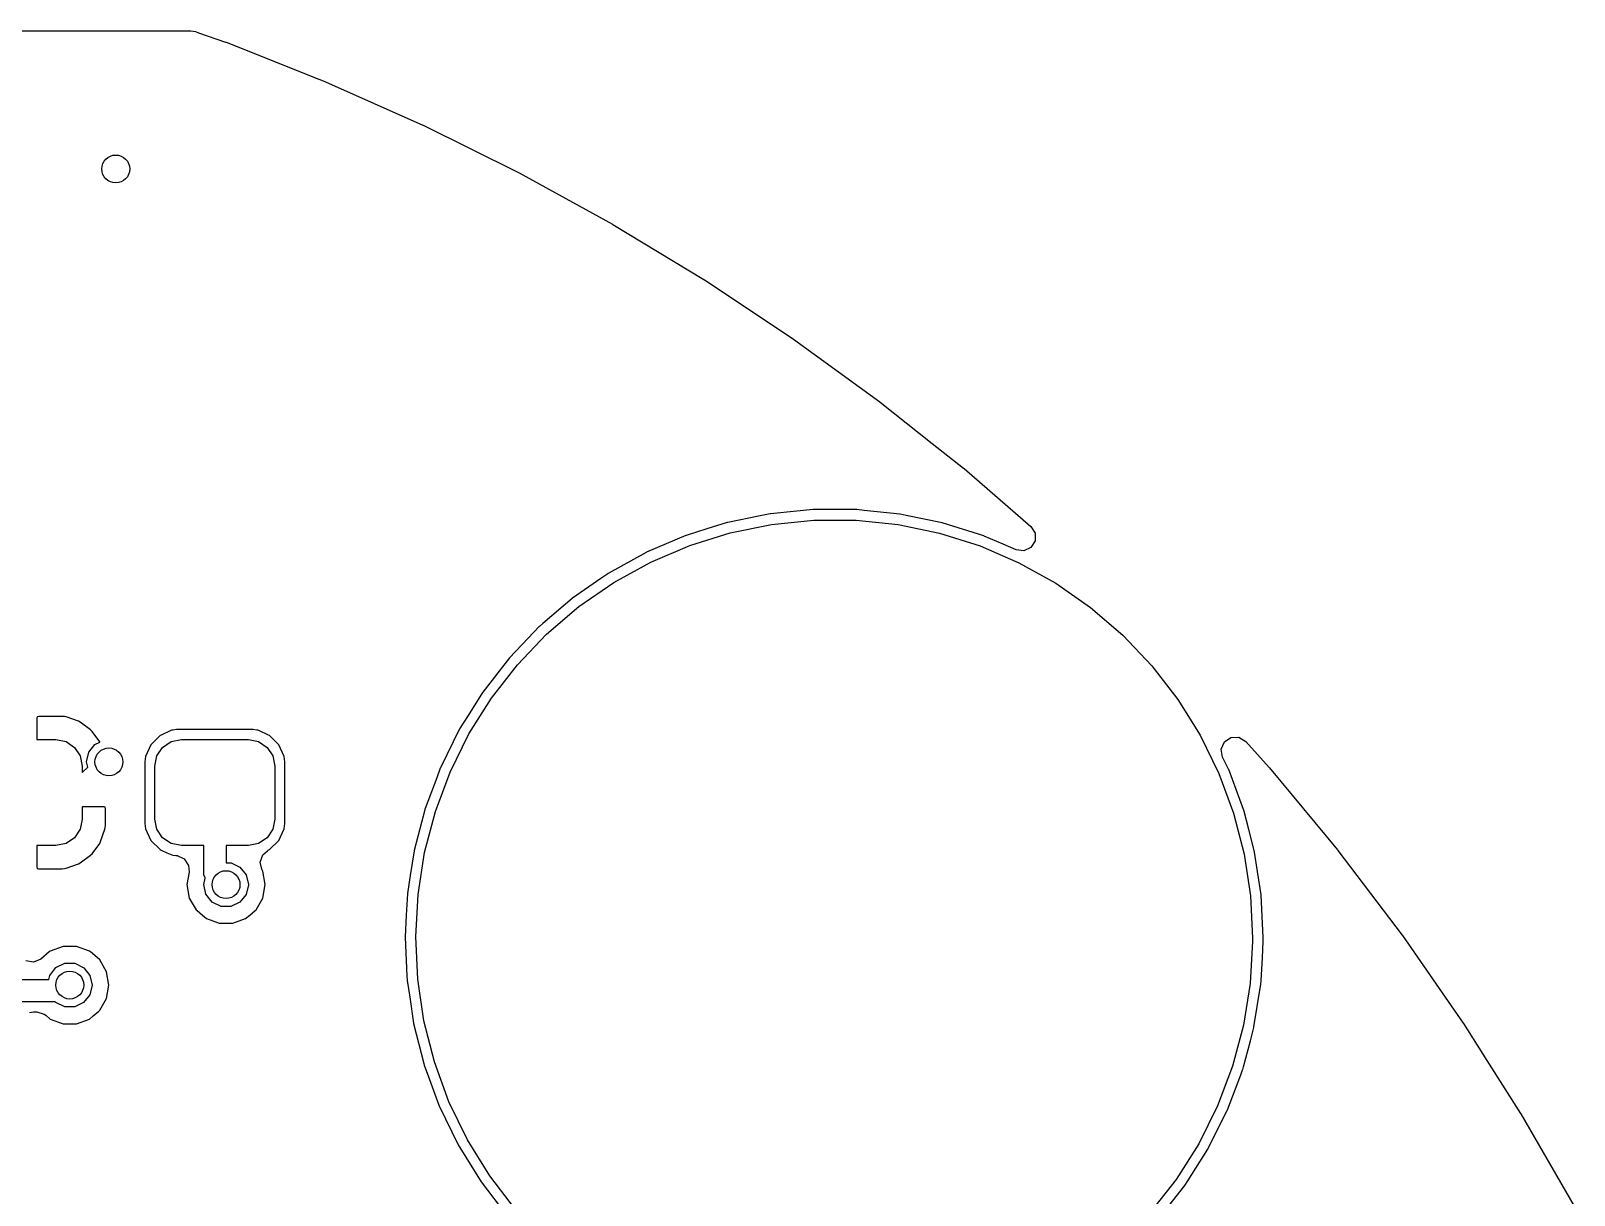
# Model space of a CAD drawing. Extents: x 115.8 to 161.6, y -138.1 to -93.2.
# Drawn here: x 144.9 to 158.73, y -104.13 to -93.7 of the extents above; entities that cross this region are included whole.
import ezdxf

# ---------------------------------------------------------------- set-up
doc = ezdxf.new("R2010")
doc.units = 0
doc.layers.add('BLACK', color=7, linetype='CONTINUOUS')

msp = doc.modelspace()

# ---------------------------------------------------------------- linework, layer by layer
at = {"layer": 'BLACK', "linetype": 'CONTINUOUS'}
for p, q in [((140.913, -93.7), (146.334, -93.7)), ((146.334, -93.7), (146.375, -93.707)), ((146.375, -93.707), (146.404, -93.717)), ((146.404, -93.717), (146.645, -93.8008)), ((146.645, -93.8008), (146.65, -93.8026)), ((146.65, -93.8026), (147.481, -94.1319)), ((147.481, -94.1319), (147.536, -94.1538)), ((147.536, -94.1538), (147.541, -94.1558)), ((147.541, -94.1558), (148.413, -94.5438)), ((148.413, -94.5438), (148.417, -94.5461)), ((148.417, -94.5461), (149.272, -94.9702)), ((149.272, -94.9702), (149.277, -94.9726)), ((149.277, -94.9726), (150.112, -95.4322)), ((150.112, -95.4322), (150.117, -95.4348)), ((150.117, -95.4348), (150.933, -95.9289)), ((150.933, -95.9289), (150.937, -95.9318)), ((150.937, -95.9318), (151.732, -96.4596)), ((151.732, -96.4596), (151.736, -96.4626)), ((151.736, -96.4626), (152.508, -97.0233)), ((152.508, -97.0233), (152.512, -97.0265)), ((152.512, -97.0265), (152.978, -97.3962)), ((152.978, -97.3962), (153.26, -97.619)), ((153.26, -97.619), (153.264, -97.6223)), ((153.264, -97.6223), (153.863, -98.1396)), ((151.438, -98.0455), (151.147, -98.1047)), ((151.525, -98.0277), (151.438, -98.0455)), ((151.528, -98.0274), (151.525, -98.0277)), ((151.765, -98.0038), (151.528, -98.0274)), ((151.528, -98.0274), (151.528, -98.0274)), ((151.912, -97.9891), (151.765, -98.0038)), ((152.106, -97.9894), (151.912, -97.9891)), ((152.298, -97.9898), (152.106, -97.9894)), ((152.301, -97.9898), (152.298, -97.9898)), ((152.298, -97.9898), (152.298, -97.9898)), ((152.304, -97.9901), (152.301, -97.9898)), ((152.369, -97.9967), (152.304, -97.9901)), ((152.304, -97.9901), (152.304, -97.9901)), ((152.688, -98.0298), (152.369, -97.9967)), ((152.691, -98.0304), (152.688, -98.0298)), ((152.746, -98.0417), (152.691, -98.0304)), ((152.691, -98.0304), (152.691, -98.0304)), ((153.069, -98.1087), (152.746, -98.0417)), ((150.958, -98.1632), (150.772, -98.221)), ((151.141, -98.1063), (150.958, -98.1632)), ((151.144, -98.1053), (151.141, -98.1063)), ((151.141, -98.1063), (151.141, -98.1063)), ((151.147, -98.1047), (151.144, -98.1053)), ((151.147, -98.1047), (151.147, -98.1047)), ((151.167, -98.1978), (151.539, -98.1221)), ((151.539, -98.1221), (151.917, -98.0844)), ((151.917, -98.0844), (152.296, -98.0851)), ((152.296, -98.0851), (152.674, -98.1241)), ((152.674, -98.1241), (153.045, -98.201)), ((153.44, -98.2257), (153.069, -98.1087)), ((153.863, -98.1396), (153.901, -98.1993)), ((150.769, -98.2223), (150.417, -98.3724)), ((150.456, -98.4595), (150.805, -98.3106)), ((150.772, -98.221), (150.769, -98.2223)), ((150.805, -98.3106), (151.167, -98.1978)), ((153.045, -98.201), (153.407, -98.3151)), ((153.407, -98.3151), (153.756, -98.4652)), ((153.443, -98.2269), (153.44, -98.2257)), ((153.613, -98.3), (153.443, -98.2269)), ((153.443, -98.2269), (153.443, -98.2269)), ((153.731, -98.3507), (153.613, -98.3)), ((153.863, -98.3301), (153.799, -98.3597)), ((153.902, -98.2703), (153.863, -98.3301)), ((153.901, -98.1993), (153.902, -98.2703)), ((150.414, -98.3737), (150.074, -98.5617)), ((150.124, -98.6428), (150.456, -98.4595)), ((150.417, -98.3724), (150.414, -98.3737)), ((150.417, -98.3724), (150.417, -98.3724)), ((153.799, -98.3597), (153.731, -98.3507)), ((153.756, -98.4652), (154.087, -98.6498)), ((150.01, -98.606), (149.754, -98.7832)), ((150.071, -98.5636), (150.01, -98.606)), ((150.074, -98.5617), (150.071, -98.5635)), ((150.071, -98.5635), (150.071, -98.5636)), ((149.812, -98.8589), (150.124, -98.6428)), ((154.087, -98.6498), (154.398, -98.8669)), ((149.751, -98.7853), (149.489, -99.0098)), ((149.523, -99.1053), (149.812, -98.8589)), ((149.754, -98.7832), (149.751, -98.7853)), ((149.751, -98.7853), (149.751, -98.7853)), ((154.398, -98.8669), (154.686, -99.1143)), ((149.489, -99.0098), (149.458, -99.0359)), ((149.357, -99.1417), (149.189, -99.3173)), ((149.261, -99.3796), (149.523, -99.1053)), ((149.456, -99.0383), (149.357, -99.1417)), ((149.458, -99.0359), (149.456, -99.0382)), ((149.456, -99.0382), (149.456, -99.0383)), ((154.686, -99.1143), (154.947, -99.3895)), ((149.189, -99.3173), (148.95, -99.6243)), ((149.028, -99.679), (149.261, -99.3796)), ((154.947, -99.3895), (155.179, -99.6898)), ((148.948, -99.627), (148.819, -99.8335)), ((148.827, -100), (149.028, -99.679)), ((148.95, -99.6243), (148.948, -99.627)), ((148.948, -99.627), (148.948, -99.627)), ((155.179, -99.6898), (155.38, -100.012)), ((144.956, -99.8479), (144.954, -99.8555)), ((144.957, -99.8465), (144.956, -99.8479)), ((144.972, -99.842), (144.957, -99.8465)), ((145.175, -99.842), (144.972, -99.842)), ((145.181, -99.8423), (145.175, -99.842)), ((145.202, -99.8442), (145.181, -99.8423)), ((145.217, -99.8475), (145.202, -99.8442)), ((145.327, -99.8862), (145.217, -99.8475)), ((148.819, -99.8335), (148.743, -99.9539)), ((144.954, -99.8555), (144.954, -100.05)), ((145.343, -99.8949), (145.327, -99.8862)), ((145.436, -99.9633), (145.343, -99.8949)), ((145.449, -99.9765), (145.436, -99.9633)), ((145.518, -100.069), (145.449, -99.9765)), ((146.155, -99.9699), (146.069, -100.01)), ((146.164, -99.9658), (146.155, -99.9699)), ((146.155, -99.9699), (146.155, -99.9699)), ((146.173, -99.9645), (146.164, -99.9658)), ((146.207, -99.96), (146.173, -99.9645)), ((146.173, -99.9645), (146.173, -99.9645)), ((146.212, -99.9595), (146.207, -99.96)), ((146.207, -99.96), (146.207, -99.96)), ((146.888, -99.9595), (146.212, -99.9595)), ((146.893, -99.96), (146.888, -99.9595)), ((146.927, -99.9645), (146.893, -99.96)), ((146.893, -99.96), (146.893, -99.96)), ((146.936, -99.9658), (146.927, -99.9645)), ((146.927, -99.9645), (146.927, -99.9645)), ((146.945, -99.9699), (146.936, -99.9658)), ((147.031, -100.01), (146.945, -99.9699)), ((146.945, -99.9699), (146.945, -99.9699)), ((148.743, -99.9539), (148.571, -100.303)), ((144.954, -100.05), (145.125, -100.05)), ((145.125, -100.05), (145.216, -100.068)), ((145.216, -100.068), (145.293, -100.12)), ((145.293, -100.12), (145.344, -100.197)), ((145.42, -100.163), (145.475, -100.093)), ((145.475, -100.093), (145.519, -100.072)), ((145.519, -100.072), (145.518, -100.069)), ((145.977, -100.096), (145.928, -100.201)), ((146.059, -100.015), (145.977, -100.096)), ((146.031, -100.197), (146.082, -100.12)), ((146.069, -100.01), (146.059, -100.015)), ((146.082, -100.12), (146.159, -100.068)), ((146.159, -100.068), (146.25, -100.05)), ((146.25, -100.05), (146.85, -100.05)), ((146.85, -100.05), (146.941, -100.068)), ((146.941, -100.068), (147.018, -100.12)), ((147.018, -100.12), (147.069, -100.197)), ((147.041, -100.015), (147.031, -100.01)), ((147.123, -100.096), (147.041, -100.015)), ((147.172, -100.201), (147.123, -100.096)), ((148.658, -100.341), (148.827, -100)), ((155.38, -100.012), (155.547, -100.353)), ((155.569, -100.137), (155.597, -100.071)), ((155.597, -100.071), (155.656, -100.031)), ((155.656, -100.031), (155.727, -100.029)), ((155.727, -100.029), (155.788, -100.067)), ((155.788, -100.067), (155.998, -100.3)), ((145.344, -100.197), (145.362, -100.287)), ((145.4, -100.25), (145.42, -100.163)), ((145.411, -100.298), (145.4, -100.25)), ((145.928, -100.201), (145.922, -100.249)), ((145.922, -100.249), (145.922, -100.801)), ((146.012, -100.287), (146.031, -100.197)), ((147.069, -100.197), (147.088, -100.287)), ((147.178, -100.249), (147.172, -100.201)), ((147.178, -100.801), (147.178, -100.249)), ((155.581, -100.207), (155.569, -100.137)), ((155.634, -100.315), (155.581, -100.207)), ((145.362, -100.287), (145.362, -100.346)), ((145.362, -100.346), (145.411, -100.298)), ((146.012, -100.762), (146.012, -100.287)), ((147.088, -100.287), (147.088, -100.762)), ((148.538, -100.392), (148.435, -100.667)), ((148.526, -100.696), (148.658, -100.341)), ((148.57, -100.306), (148.538, -100.392)), ((148.571, -100.303), (148.57, -100.306)), ((148.57, -100.306), (148.57, -100.306)), ((155.547, -100.353), (155.678, -100.709)), ((155.636, -100.318), (155.634, -100.315)), ((155.768, -100.677), (155.636, -100.318)), ((155.636, -100.318), (155.636, -100.318)), ((155.998, -100.3), (156.001, -100.304)), ((156.001, -100.304), (156.609, -101.039)), ((145.557, -100.654), (145.362, -100.654)), ((145.362, -100.654), (145.362, -100.762)), ((145.565, -100.656), (145.557, -100.654)), ((145.566, -100.657), (145.565, -100.656)), ((145.57, -100.672), (145.566, -100.657)), ((145.57, -100.813), (145.57, -100.672)), ((148.435, -100.667), (148.336, -101.044)), ((155.769, -100.68), (155.768, -100.677)), ((155.77, -100.683), (155.769, -100.68)), ((145.362, -100.762), (145.344, -100.853)), ((145.568, -100.839), (145.57, -100.819)), ((145.57, -100.819), (145.57, -100.813)), ((145.922, -100.801), (145.928, -100.849)), ((146.031, -100.853), (146.012, -100.762)), ((147.088, -100.762), (147.069, -100.853)), ((147.172, -100.849), (147.178, -100.801)), ((148.429, -101.063), (148.526, -100.696)), ((155.678, -100.709), (155.773, -101.076)), ((155.815, -100.857), (155.77, -100.683)), ((155.77, -100.683), (155.77, -100.683)), ((145.293, -100.93), (145.216, -100.982)), ((145.344, -100.853), (145.293, -100.93)), ((145.526, -100.964), (145.565, -100.854)), ((145.565, -100.854), (145.568, -100.839)), ((145.928, -100.849), (145.977, -100.954)), ((145.977, -100.954), (146.059, -101.035)), ((146.082, -100.93), (146.031, -100.853)), ((146.159, -100.982), (146.082, -100.93)), ((147.018, -100.93), (146.941, -100.982)), ((147.069, -100.853), (147.018, -100.93)), ((147.041, -101.035), (147.123, -100.954)), ((147.123, -100.954), (147.172, -100.849)), ((155.867, -101.057), (155.815, -100.857)), ((145.125, -101), (144.954, -101)), ((144.954, -101), (144.954, -101.19)), ((145.216, -100.982), (145.125, -101)), ((145.343, -101.155), (145.436, -101.087)), ((145.436, -101.087), (145.449, -101.074)), ((145.449, -101.074), (145.518, -100.981)), ((145.518, -100.981), (145.526, -100.964)), ((146.059, -101.035), (146.069, -101.04)), ((146.069, -101.04), (146.069, -101.04)), ((146.069, -101.04), (146.12, -101.064)), ((146.12, -101.064), (146.164, -101.084)), ((146.25, -101), (146.159, -100.982)), ((146.164, -101.084), (146.173, -101.085)), ((146.173, -101.085), (146.173, -101.085)), ((146.173, -101.085), (146.2, -101.089)), ((146.2, -101.089), (146.211, -101.09)), ((146.211, -101.09), (146.276, -101.119)), ((146.45, -101), (146.25, -101)), ((146.45, -101.25), (146.45, -101)), ((146.85, -101), (146.65, -101)), ((146.65, -101), (146.65, -101.155)), ((146.941, -100.982), (146.85, -101)), ((146.956, -101.149), (146.979, -101.082)), ((146.979, -101.082), (147.022, -101.047)), ((147.022, -101.046), (147.025, -101.044)), ((147.022, -101.047), (147.022, -101.046)), ((147.025, -101.044), (147.029, -101.041)), ((147.029, -101.041), (147.041, -101.035)), ((147.029, -101.041), (147.029, -101.041)), ((148.335, -101.047), (148.301, -101.268)), ((148.336, -101.044), (148.335, -101.047)), ((148.335, -101.047), (148.335, -101.047)), ((148.371, -101.438), (148.429, -101.063)), ((155.773, -101.076), (155.831, -101.451)), ((155.867, -101.06), (155.867, -101.057)), ((155.894, -101.231), (155.867, -101.06)), ((155.867, -101.06), (155.867, -101.06)), ((156.609, -101.039), (156.613, -101.043)), ((156.613, -101.043), (157.189, -101.803)), ((144.954, -101.19), (144.958, -101.205)), ((144.958, -101.205), (144.96, -101.206)), ((144.96, -101.206), (144.968, -101.208)), ((144.968, -101.208), (145.175, -101.208)), ((145.175, -101.208), (145.181, -101.208)), ((145.181, -101.208), (145.202, -101.206)), ((145.202, -101.206), (145.217, -101.203)), ((145.217, -101.203), (145.327, -101.164)), ((145.327, -101.164), (145.343, -101.155)), ((146.276, -101.119), (146.315, -101.178)), ((146.315, -101.178), (146.319, -101.237)), ((146.65, -101.155), (146.695, -101.155)), ((146.695, -101.155), (146.775, -101.194)), ((146.775, -101.194), (146.83, -101.263)), ((146.971, -101.21), (146.956, -101.149)), ((146.972, -101.214), (146.97, -101.21)), ((146.97, -101.21), (146.971, -101.21)), ((146.973, -101.218), (146.972, -101.214)), ((146.98, -101.23), (146.973, -101.218)), ((147.001, -101.35), (146.98, -101.23)), ((155.926, -101.441), (155.894, -101.231)), ((146.319, -101.237), (146.299, -101.35)), ((146.299, -101.35), (146.32, -101.47)), ((146.452, -101.258), (146.45, -101.25)), ((146.45, -101.35), (146.463, -101.291)), ((146.47, -101.436), (146.45, -101.35)), ((146.451, -101.266), (146.452, -101.258)), ((146.462, -101.287), (146.451, -101.266)), ((146.463, -101.291), (146.462, -101.287)), ((146.83, -101.263), (146.85, -101.35)), ((146.85, -101.351), (146.83, -101.437)), ((146.85, -101.35), (146.85, -101.351)), ((146.98, -101.47), (147.001, -101.35)), ((148.301, -101.268), (148.276, -101.428)), ((146.32, -101.47), (146.381, -101.576)), ((146.525, -101.506), (146.47, -101.436)), ((146.605, -101.545), (146.525, -101.506)), ((146.774, -101.507), (146.694, -101.545)), ((146.83, -101.437), (146.774, -101.507)), ((146.919, -101.576), (146.98, -101.47)), ((148.275, -101.431), (148.265, -101.622)), ((148.276, -101.428), (148.275, -101.431)), ((148.275, -101.431), (148.275, -101.431)), ((148.35, -101.817), (148.371, -101.438)), ((155.831, -101.451), (155.85, -101.83)), ((155.926, -101.445), (155.926, -101.441)), ((155.945, -101.825), (155.926, -101.445)), ((155.926, -101.445), (155.926, -101.445)), ((146.381, -101.576), (146.39, -101.583)), ((146.39, -101.583), (146.39, -101.583)), ((146.39, -101.583), (146.438, -101.623)), ((146.438, -101.623), (146.475, -101.654)), ((146.694, -101.545), (146.605, -101.545)), ((146.825, -101.654), (146.862, -101.623)), ((146.862, -101.623), (146.91, -101.583)), ((146.91, -101.583), (146.919, -101.576)), ((146.91, -101.583), (146.91, -101.583)), ((148.265, -101.622), (148.255, -101.817)), ((146.475, -101.654), (146.589, -101.695)), ((146.589, -101.695), (146.711, -101.695)), ((146.711, -101.695), (146.825, -101.654)), ((145.189, -101.904), (145.075, -101.946)), ((145.311, -101.904), (145.189, -101.904)), ((145.425, -101.946), (145.311, -101.904)), ((148.255, -101.817), (148.255, -101.82)), ((148.255, -101.82), (148.271, -102.171)), ((148.368, -102.196), (148.35, -101.817)), ((155.85, -101.856), (155.828, -102.235)), ((155.85, -101.83), (155.85, -101.856)), ((155.937, -102.006), (155.945, -101.857)), ((155.945, -101.83), (155.945, -101.825)), ((155.945, -101.857), (155.945, -101.83)), ((157.189, -101.803), (157.193, -101.807)), ((157.193, -101.807), (157.737, -102.59)), ((144.926, -102.045), (144.855, -102.034)), ((144.991, -102.017), (144.926, -102.045)), ((145.066, -101.953), (144.991, -102.017)), ((145.075, -101.946), (145.066, -101.953)), ((145.125, -102.093), (145.206, -102.055)), ((145.206, -102.055), (145.295, -102.055)), ((145.295, -102.055), (145.375, -102.094)), ((145.434, -101.953), (145.425, -101.946)), ((145.473, -101.986), (145.434, -101.953)), ((145.519, -102.024), (145.473, -101.986)), ((145.58, -102.13), (145.519, -102.024)), ((155.925, -102.208), (155.937, -102.006)), ((144.713, -102.2), (145.061, -102.2)), ((145.061, -102.2), (145.07, -102.163)), ((145.07, -102.163), (145.125, -102.093)), ((145.375, -102.094), (145.43, -102.163)), ((145.43, -102.163), (145.45, -102.25)), ((145.601, -102.25), (145.58, -102.13)), ((148.271, -102.171), (148.273, -102.205)), ((148.424, -102.571), (148.368, -102.196)), ((145.43, -102.337), (145.374, -102.407)), ((145.45, -102.251), (145.43, -102.337)), ((145.45, -102.25), (145.45, -102.251)), ((145.58, -102.37), (145.601, -102.25)), ((148.273, -102.205), (148.273, -102.208)), ((148.273, -102.208), (148.273, -102.208)), ((148.273, -102.208), (148.296, -102.359)), ((155.828, -102.235), (155.768, -102.61)), ((155.862, -102.624), (155.92, -102.261)), ((155.92, -102.261), (155.923, -102.245)), ((155.923, -102.245), (155.925, -102.208)), ((145.12, -102.4), (144.713, -102.4)), ((145.125, -102.406), (145.12, -102.4)), ((145.205, -102.445), (145.125, -102.406)), ((145.294, -102.445), (145.205, -102.445)), ((145.374, -102.407), (145.294, -102.445)), ((145.51, -102.483), (145.519, -102.476)), ((145.519, -102.476), (145.58, -102.37)), ((148.296, -102.359), (148.33, -102.59)), ((144.888, -102.496), (144.925, -102.49)), ((144.925, -102.49), (144.953, -102.49)), ((144.953, -102.49), (145.021, -102.511)), ((145.021, -102.511), (145.034, -102.52)), ((145.034, -102.52), (145.075, -102.554)), ((145.075, -102.554), (145.189, -102.596)), ((145.189, -102.596), (145.311, -102.596)), ((145.311, -102.596), (145.425, -102.554)), ((145.425, -102.554), (145.459, -102.526)), ((145.459, -102.526), (145.51, -102.483)), ((145.51, -102.483), (145.51, -102.483)), ((148.33, -102.59), (148.331, -102.593)), ((148.331, -102.593), (148.331, -102.593)), ((148.331, -102.593), (148.423, -102.953)), ((148.518, -102.939), (148.424, -102.571)), ((155.768, -102.61), (155.67, -102.976)), ((157.737, -102.59), (157.737, -102.59)), ((157.737, -102.59), (157.74, -102.595)), ((157.74, -102.595), (157.949, -102.925)), ((155.768, -102.981), (155.83, -102.749)), ((155.83, -102.749), (155.861, -102.629)), ((155.861, -102.629), (155.862, -102.624)), ((148.423, -102.953), (148.427, -102.967)), ((148.427, -102.967), (148.473, -103.095)), ((148.648, -103.295), (148.518, -102.939)), ((155.67, -102.976), (155.536, -103.331)), ((155.743, -103.054), (155.76, -103.008)), ((155.76, -103.008), (155.761, -103.005)), ((155.76, -103.008), (155.76, -103.008)), ((155.761, -103.005), (155.768, -102.981)), ((157.949, -102.925), (158.251, -103.4)), ((148.473, -103.095), (148.545, -103.292)), ((155.624, -103.369), (155.743, -103.054)), ((148.545, -103.292), (148.56, -103.332)), ((148.814, -103.637), (148.648, -103.295)), ((148.56, -103.332), (148.73, -103.682)), ((155.536, -103.331), (155.367, -103.671)), ((155.452, -103.715), (155.622, -103.372)), ((155.622, -103.372), (155.624, -103.369)), ((158.251, -103.4), (158.254, -103.405)), ((158.254, -103.405), (158.731, -104.231)), ((148.73, -103.682), (148.935, -104.014)), ((149.013, -103.959), (148.814, -103.637)), ((155.367, -103.671), (155.164, -103.992)), ((155.268, -104.005), (155.448, -103.72)), ((155.448, -103.72), (155.45, -103.718)), ((155.45, -103.718), (155.452, -103.715)), ((155.452, -103.715), (155.452, -103.715)), ((149.244, -104.26), (149.013, -103.959)), ((155.164, -103.992), (154.93, -104.29)), ((148.935, -104.014), (149.172, -104.322)), ((155.067, -104.27), (155.242, -104.047)), ((155.242, -104.047), (155.268, -104.005))]:
    msp.add_line(p, q, dxfattribs=at)
at = {"layer": 'BLACK'}
for centre in [(145.662, -94.9375), (145.6, -100.25), (146.65, -101.35), (145.25, -102.25)]:
    msp.add_circle(centre, 0.125, dxfattribs=at)

doc.saveas('drawing.dxf')
